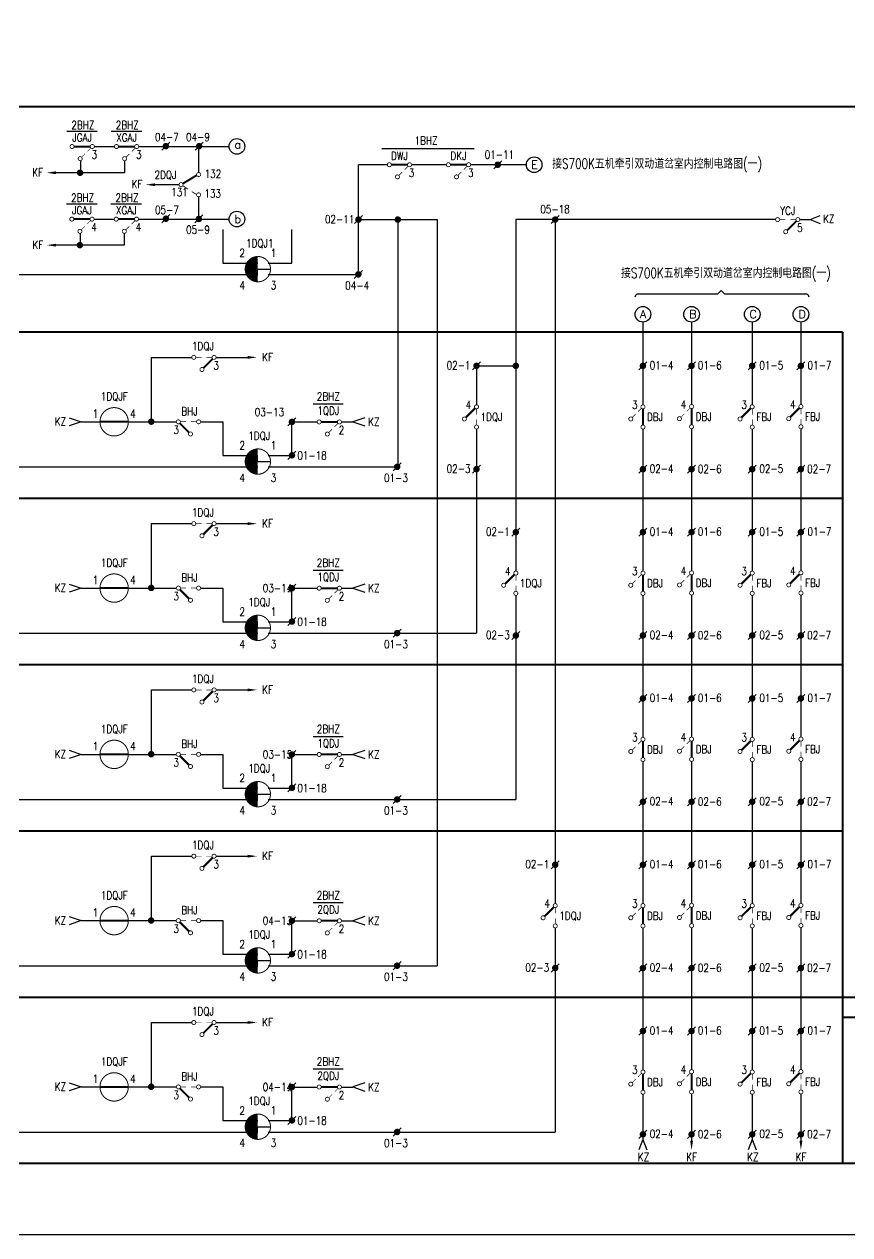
# Model space of a CAD drawing. Extents: x -49 to 597, y -18 to 596.
# Drawn here: x 155.8 to 359.6, y -17.6 to 281.3 of the extents above; entities that cross this region are included whole.
import ezdxf
from ezdxf.enums import TextEntityAlignment as Align

# ---------------------------------------------------------------- set-up
doc = ezdxf.new("R2010")
doc.units = 0
doc.linetypes.add('DASHED', pattern=[0.75, 0.5, -0.25])
doc.layers.get('0').update_dxf_attribs({"linetype": 'CONTINUOUS'})
doc.layers.add('TIE', color=7, linetype='CONTINUOUS')
doc.layers.add('更换说明', color=6, linetype='CONTINUOUS')
doc.styles.add('CHINESE', font='txt.shx', dxfattribs={"width": 0.7, "bigfont": 'hztxt.shx'})
doc.styles.add('SHZTXT', font='txt.shx', dxfattribs={"width": 0.7, "height": 2.5159, "bigfont": 'hztxt.shx'})
doc.styles.get("Standard").update_dxf_attribs({"font": 'txt.shx', "width": 0.7, "bigfont": 'hztxt.shx'})

# ---------------------------------------------------------------- blocks, each defined once
blk = doc.blocks.new('144')
at = {"const_width": 0.2}
for points in [[(1, 0, -1), (0, 0, -1)], [(6, 0, -1), (5, 0, -1)], [(4, -3, -1), (3, -3, -1)]]:
    blk.add_lwpolyline(points, format="xyb", close=True, dxfattribs=at)
for points, const_width in [([(2.4, 0), (1, 0)], 0.15), ([(5, 0), (3.6, 0)], 0.15), ([(0.85, -0.35), (3.15, -2.65)], 0.5)]:
    blk.add_lwpolyline(points, dxfattribs=dict(const_width=const_width))
blk.add_lwpolyline([(5.5, -1.3, 0, 0, 0), (5.5, -2.3, 0.8, 0, 0), (5.5, -4.5, 0, 0, 0)], format="xyseb")
at = {"width": 0.8}
for tag, p in [('RELAY', (3, 2.2)), ('0', (0, -2))]:
    blk.add_attdef(tag, text='', height=2, dxfattribs=at).set_placement(p, align=Align.MIDDLE)
blk = doc.blocks.new('W54')
for p, q in [((0, 0), (3, 1)), ((3, -1), (0, 0))]:
    blk.add_line(p, q)
blk = doc.blocks.new('W55')
at = {"rotation": 180}
blk.add_blockref('W54', (0, 0), dxfattribs=at)
blk = doc.blocks.new('W21')
blk.add_line((-1, -1), (1, 1))
at = {"const_width": 0.8}
blk.add_lwpolyline([(-0.4, 0, 1), (0.4, 0, 1)], format="xyb", close=True, dxfattribs=at)
blk = doc.blocks.new('W22')
at = {"const_width": 0.8}
blk.add_lwpolyline([(-0.4, 0, 1), (0.4, 0, 1)], format="xyb", close=True, dxfattribs=at)
blk = doc.blocks.new('W52')
blk.add_lwpolyline([(0, -3.3, 0, 0.7, 0), (0, -1, 0.7, 0.7, 0)], format="xyseb")
blk.add_lwpolyline([(0, 0), (0, -1)])
blk = doc.blocks.new('133')
at = {"const_width": 0.2}
for points in [[(-6, 0, 1), (-5, 0, 1)], [(-1, 0, 1), (0, 0, 1)], [(-4, -3, 1), (-3, -3, 1)]]:
    blk.add_lwpolyline(points, format="xyb", close=True, dxfattribs=at)
for points, const_width in [([(-5, 0), (-1, 0)], 0.5), ([(-2.3, -1.8), (-3.15, -2.65)], 0.15), ([(-0.85, -0.35), (-1.7, -1.2)], 0.15)]:
    blk.add_lwpolyline(points, dxfattribs=dict(const_width=const_width))
blk.add_lwpolyline([(-5.5, -1.3, 0, 0, 0), (-5.5, -2.3, 0.8, 0, 0), (-5.5, -4.5, 0, 0, 0)], format="xyseb")
at = {"width": 0.8}
for tag, p in [('RELAY', (-3, 2.2)), ('0', (0, -2))]:
    blk.add_attdef(tag, text='', height=2, dxfattribs=at).set_placement(p, align=Align.MIDDLE)

msp = doc.modelspace()

# ---------------------------------------------------------------- linework, layer by layer
at = {"color": 0}
for p, q in [((569.57, 260.92), (0, 260.92)), ((166.28, 254.83), (173.8, 254.83)), ((177.25, 254.83), (184.77, 254.83)), ((198.88, 244.62), (198.88, 251.1)), ((244.01, 250.58), (266.86, 250.58)), ((169.62, 247.54), (169.62, 244.59)), ((180.51, 247.54), (180.51, 244.59)), ((238.27, 219.49), (238.27, 246.56)), ((245.5, 246.56), (238.27, 246.56)), ((259.98, 246.56), (251.39, 246.56)), ((279.72, 246.56), (265.94, 246.56)), ((180.51, 244.59), (164.57, 244.59)), ((166.21, 236.9), (173.73, 236.9)), ((177.18, 236.9), (184.7, 236.9)), ((198.88, 233.14), (198.88, 238.62)), ((349.75, 233.02), (352.25, 234.02)), ((238.27, 233.02), (257.7, 233.02)), ((247.98, 233.02), (247.98, 171.98)), ((257.7, 233.02), (257.7, 48.83)), ((277.13, 233.02), (277.13, 164.2)), ((341.25, 233.02), (277.13, 233.02)), ((286.85, 233.02), (286.85, 82.1)), ((347.25, 233.02), (349.75, 233.02)), ((349.75, 233.02), (352.25, 232.02)), ((169.55, 229.61), (169.55, 226.71)), ((180.45, 229.61), (180.45, 226.71)), ((180.45, 226.71), (164.62, 226.71)), ((213.43, 220.79), (216.43, 220.79)), ((267.02, 196.91), (277.13, 196.91)), ((227.11, 187.55), (234.52, 187.55)), ((213.43, 173.28), (216.43, 173.28)), ((227.11, 146.5), (234.52, 146.5)), ((213.43, 132.23), (216.43, 132.23)), ((277.13, 123.15), (277.13, 89.88)), ((227.11, 105.45), (234.52, 105.45)), ((213.43, 91.18), (216.43, 91.18)), ((227.11, 64.4), (234.52, 64.4)), ((213.43, 50.13), (216.43, 50.13)), ((227.11, 23.35), (234.52, 23.35)), ((213.43, 9.08), (216.43, 9.08)), ((308.5, 5.88), (307.5, 3.38)), ((308.5, 5.88), (309.5, 3.38)), ((335.48, 5.88), (334.48, 3.38)), ((335.48, 5.88), (336.48, 3.38))]:
    msp.add_line(p, q, dxfattribs=at)
at = {"color": 0, "linetype": 'Continuous'}
for p, q in [((173.13, 251.1), (178.04, 251.1)), ((184.04, 251.1), (206.34, 251.1)), ((194.04, 241.63), (189.04, 241.63)), ((173.01, 233.14), (177.97, 233.14)), ((183.97, 233.14), (206.34, 233.14)), ((204.83, 230.61), (204.83, 222.3)), ((221.85, 222.3), (221.85, 230.58)), ((204.83, 222.3), (213.43, 222.3)), ((216.01, 222.3), (221.85, 222.3)), ((153.28, 219.49), (213.43, 219.49)), ((216.01, 219.49), (238.27, 219.49)), ((308.5, 207.71), (308.5, 187.3)), ((320.51, 207.71), (320.51, 187.37)), ((335.48, 207.71), (335.48, 187.3)), ((347.5, 207.71), (347.5, 187.37)), ((187.14, 183.65), (187.14, 199.01)), ((187.14, 199.01), (197.21, 199.01)), ((203.13, 199.01), (209.94, 199.01)), ((267.42, 196.91), (267.42, 187.3)), ((169.83, 183.1), (174.46, 183.1)), ((180.46, 183.1), (193.27, 183.1)), ((199.31, 183.1), (204.83, 183.1)), ((204.83, 183.1), (204.83, 174.79)), ((221.85, 174.79), (221.85, 183.07)), ((221.85, 183.07), (228.08, 183.07)), ((234.08, 183.07), (236.85, 183.07)), ((267.42, 181.26), (267.42, 164.2)), ((308.5, 181.26), (308.5, 164.2)), ((320.51, 181.26), (320.51, 164.2)), ((335.48, 181.26), (335.48, 164.2)), ((347.5, 181.26), (347.5, 164.2)), ((204.83, 174.79), (213.43, 174.79)), ((216.01, 174.79), (221.85, 174.79)), ((153.28, 171.98), (213.43, 171.98)), ((216.01, 171.98), (247.98, 171.98)), ((267.42, 164.2), (267.42, 130.93)), ((277.13, 164.2), (277.13, 146.25)), ((308.5, 164.2), (308.5, 146.25)), ((320.51, 164.2), (320.51, 146.32)), ((335.48, 164.2), (335.48, 146.25)), ((347.5, 164.2), (347.5, 146.32)), ((187.14, 142.6), (187.14, 157.96)), ((187.14, 157.96), (197.21, 157.96)), ((203.13, 157.96), (209.94, 157.96)), ((169.83, 142.05), (174.46, 142.05)), ((180.46, 142.05), (193.27, 142.05)), ((199.31, 142.05), (204.83, 142.05)), ((204.83, 142.05), (204.83, 133.74)), ((221.85, 133.74), (221.85, 142.02)), ((221.85, 142.02), (228.08, 142.02)), ((234.08, 142.02), (236.85, 142.02)), ((277.13, 140.21), (277.13, 123.15)), ((308.5, 140.21), (308.5, 123.15)), ((320.51, 140.21), (320.51, 123.15)), ((335.48, 140.21), (335.48, 123.15)), ((347.5, 140.21), (347.5, 123.15)), ((204.83, 133.74), (213.43, 133.74)), ((216.01, 133.74), (221.85, 133.74)), ((153.28, 130.93), (213.43, 130.93)), ((216.01, 130.93), (267.42, 130.93)), ((308.5, 123.15), (308.5, 105.2)), ((320.51, 123.15), (320.51, 105.27)), ((335.48, 123.15), (335.48, 105.2)), ((347.5, 123.15), (347.5, 105.27)), ((187.14, 101.55), (187.14, 116.91)), ((187.14, 116.91), (197.21, 116.91)), ((203.13, 116.91), (209.94, 116.91)), ((169.83, 101), (174.46, 101)), ((180.46, 101), (193.27, 101)), ((199.31, 101), (204.83, 101)), ((204.83, 101), (204.83, 92.69)), ((221.85, 92.69), (221.85, 100.97)), ((221.85, 100.97), (228.08, 100.97)), ((234.08, 100.97), (236.85, 100.97)), ((308.5, 99.16), (308.5, 82.1)), ((320.51, 99.16), (320.51, 82.1)), ((335.48, 99.16), (335.48, 82.1)), ((347.5, 99.16), (347.5, 82.1)), ((204.83, 92.69), (213.43, 92.69)), ((216.01, 92.69), (221.85, 92.69)), ((153.28, 89.88), (213.43, 89.88)), ((216.01, 89.88), (277.13, 89.88)), ((286.85, 82.1), (286.85, 64.15)), ((308.5, 82.1), (308.5, 64.15)), ((320.51, 82.1), (320.51, 64.22)), ((335.48, 82.1), (335.48, 64.15)), ((347.5, 82.1), (347.5, 64.22)), ((187.14, 60.5), (187.14, 75.86)), ((187.14, 75.86), (197.21, 75.86)), ((203.13, 75.86), (209.94, 75.86)), ((169.83, 59.95), (174.46, 59.95)), ((180.46, 59.95), (193.27, 59.95)), ((199.31, 59.95), (204.83, 59.95)), ((204.83, 59.95), (204.83, 51.64)), ((221.85, 51.64), (221.85, 59.92)), ((221.85, 59.92), (228.08, 59.92)), ((234.08, 59.92), (236.85, 59.92)), ((286.85, 58.11), (286.85, 41.05)), ((308.5, 58.11), (308.5, 41.05)), ((320.51, 58.11), (320.51, 41.05)), ((335.48, 58.11), (335.48, 41.05)), ((347.5, 58.11), (347.5, 41.05)), ((204.83, 51.64), (213.43, 51.64)), ((216.01, 51.64), (221.85, 51.64)), ((153.28, 48.83), (213.43, 48.83)), ((216.01, 48.83), (257.7, 48.83)), ((286.85, 41.05), (286.85, 7.77)), ((308.5, 41.05), (308.5, 23.09)), ((320.51, 41.05), (320.51, 23.17)), ((335.48, 41.05), (335.48, 23.09)), ((347.5, 41.05), (347.5, 23.17)), ((187.14, 19.45), (187.14, 34.81)), ((187.14, 34.81), (197.21, 34.81)), ((203.13, 34.81), (209.94, 34.81)), ((169.83, 18.9), (174.46, 18.9)), ((180.46, 18.9), (193.27, 18.9)), ((199.31, 18.9), (204.83, 18.9)), ((204.83, 18.9), (204.83, 10.59)), ((221.85, 10.59), (221.85, 18.87)), ((221.85, 18.87), (228.08, 18.87)), ((234.08, 18.87), (236.85, 18.87)), ((308.5, 17.06), (308.5, 5.88)), ((320.51, 17.06), (320.51, 5.88)), ((335.48, 17.06), (335.48, 5.88)), ((347.5, 17.06), (347.5, 5.88)), ((204.83, 10.59), (213.43, 10.59)), ((216.01, 10.59), (221.85, 10.59)), ((153.28, 7.77), (213.43, 7.77)), ((216.01, 7.77), (286.85, 7.77))]:
    msp.add_line(p, q, dxfattribs=at)
at = {"color": 0}
for points, const_width in [([(388.37, 260.92), (0, 260.92)], 0.5), ([(196.2, 240.54), (194.89, 241.38)], 0.2), ([(198.27, 239.22), (197.12, 239.95)], 0.2), ([(342.25, 233.02), (343.65, 233.02)], 0.15), ([(346.4, 232.67), (344.11, 230.38)], 0.5), ([(344.85, 233.02), (346.25, 233.02)], 0.15), ([(357.78, 205.26), (0, 205.26)], 0.5), ([(267.06, 186.45), (264.77, 184.15)], 0.5), ([(267.42, 186.3), (267.42, 184.9)], 0.15), ([(308.14, 186.45), (307.3, 185.6)], 0.15), ([(308.5, 186.3), (308.5, 182.3)], 0.5), ([(320.16, 186.52), (319.31, 185.67)], 0.15), ([(320.51, 186.37), (320.51, 182.37)], 0.5), ([(335.13, 186.45), (332.83, 184.15)], 0.5), ([(335.48, 186.3), (335.48, 184.9)], 0.15), ([(347.14, 186.52), (344.85, 184.23)], 0.5), ([(347.5, 186.37), (347.5, 184.97)], 0.15), ([(174.46, 183.1), (181.46, 183.1)], 0.5), ([(229.08, 183.07), (233.08, 183.07)], 0.5), ([(233.23, 182.72), (232.38, 181.87)], 0.15), ([(267.42, 183.7), (267.42, 182.3)], 0.15), ([(306.7, 185), (305.85, 184.15)], 0.15), ([(318.71, 185.07), (317.87, 184.23)], 0.15), ([(335.48, 183.7), (335.48, 182.3)], 0.15), ([(347.5, 183.77), (347.5, 182.37)], 0.15), ([(231.78, 181.27), (230.93, 180.43)], 0.15), ([(357.78, 164.2), (0, 164.2)], 0.5), ([(276.78, 145.39), (274.49, 143.1)], 0.5), ([(277.13, 145.25), (277.13, 143.85)], 0.15), ([(306.7, 143.95), (305.85, 143.1)], 0.15), ([(308.14, 145.39), (307.3, 144.55)], 0.15), ([(308.5, 145.25), (308.5, 141.25)], 0.5), ([(318.71, 144.02), (317.87, 143.18)], 0.15), ([(320.16, 145.47), (319.31, 144.62)], 0.15), ([(320.51, 145.32), (320.51, 141.32)], 0.5), ([(335.13, 145.39), (332.83, 143.1)], 0.5), ([(335.48, 145.25), (335.48, 143.85)], 0.15), ([(347.14, 145.47), (344.85, 143.18)], 0.5), ([(347.5, 145.32), (347.5, 143.92)], 0.15), ([(174.46, 142.05), (181.46, 142.05)], 0.5), ([(229.08, 142.02), (233.08, 142.02)], 0.5), ([(233.23, 141.67), (232.38, 140.82)], 0.15), ([(277.13, 142.65), (277.13, 141.25)], 0.15), ([(335.48, 142.65), (335.48, 141.25)], 0.15), ([(347.5, 142.72), (347.5, 141.32)], 0.15), ([(231.78, 140.22), (230.93, 139.37)], 0.15), ([(357.78, 123.15), (0, 123.15)], 0.5), ([(357.78, 123.15), (0, 123.15)], 0.5), ([(347.14, 104.42), (344.85, 102.12)], 0.5), ([(306.7, 102.9), (305.85, 102.05)], 0.15), ([(308.14, 104.34), (307.3, 103.5)], 0.15), ([(308.5, 104.2), (308.5, 100.2)], 0.5), ([(318.71, 102.97), (317.87, 102.12)], 0.15), ([(320.16, 104.42), (319.31, 103.57)], 0.15), ([(320.51, 104.27), (320.51, 100.27)], 0.5), ([(335.13, 104.34), (332.83, 102.05)], 0.5), ([(335.48, 104.2), (335.48, 102.8)], 0.15), ([(335.48, 101.6), (335.48, 100.2)], 0.15), ([(347.5, 104.27), (347.5, 102.87)], 0.15), ([(347.5, 101.67), (347.5, 100.27)], 0.15), ([(174.46, 101), (181.46, 101)], 0.5), ([(229.08, 100.97), (233.08, 100.97)], 0.5), ([(231.78, 99.17), (230.93, 98.32)], 0.15), ([(233.23, 100.62), (232.38, 99.77)], 0.15), ([(357.78, 82.1), (0, 82.1)], 0.5), ([(357.78, 82.1), (0, 82.1)], 0.5), ([(286.5, 63.29), (284.2, 61)], 0.5), ([(286.85, 63.15), (286.85, 61.75)], 0.15), ([(308.14, 63.29), (307.3, 62.45)], 0.15), ([(308.5, 63.15), (308.5, 59.15)], 0.5), ([(320.16, 63.37), (319.31, 62.52)], 0.15), ([(320.51, 63.22), (320.51, 59.22)], 0.5), ([(335.13, 63.29), (332.83, 61)], 0.5), ([(335.48, 63.15), (335.48, 61.75)], 0.15), ([(347.14, 63.37), (344.85, 61.07)], 0.5), ([(347.5, 63.22), (347.5, 61.82)], 0.15), ([(174.46, 59.95), (181.46, 59.95)], 0.5), ([(229.08, 59.92), (233.08, 59.92)], 0.5), ([(286.85, 60.55), (286.85, 59.15)], 0.15), ([(306.7, 61.85), (305.85, 61)], 0.15), ([(318.71, 61.92), (317.87, 61.07)], 0.15), ([(335.48, 60.55), (335.48, 59.15)], 0.15), ([(347.5, 60.62), (347.5, 59.22)], 0.15), ([(231.78, 58.12), (230.93, 57.27)], 0.15), ([(233.23, 59.56), (232.38, 58.72)], 0.15), ([(357.78, 41.05), (0, 41.05)], 0.5), ([(388.37, 41.05), (0, 41.05)], 0.5), ([(372.78, 36.05), (357.78, 36.05), (357.78, 41.05), (373.85, 41.05)], 0.5), ([(308.14, 22.24), (307.3, 21.39)], 0.15), ([(308.5, 22.09), (308.5, 18.09)], 0.5), ([(318.71, 20.87), (317.87, 20.02)], 0.15), ([(320.16, 22.31), (319.31, 21.47)], 0.15), ([(320.51, 22.17), (320.51, 18.17)], 0.5), ([(335.13, 22.24), (332.83, 19.95)], 0.5), ([(335.48, 22.09), (335.48, 20.69)], 0.15), ([(347.14, 22.31), (344.85, 20.02)], 0.5), ([(347.5, 22.17), (347.5, 20.77)], 0.15), ([(174.46, 18.9), (181.46, 18.9)], 0.5), ([(229.08, 18.87), (233.08, 18.87)], 0.5), ([(233.23, 18.51), (232.38, 17.67)], 0.15), ([(306.7, 20.79), (305.85, 19.95)], 0.15), ([(335.48, 19.49), (335.48, 18.09)], 0.15), ([(347.5, 19.57), (347.5, 18.17)], 0.15), ([(231.78, 17.07), (230.93, 16.22)], 0.15), ([(569.57, 0), (0, 0)], 0.5)]:
    msp.add_lwpolyline(points, dxfattribs=dict(at, const_width=const_width))
for points, const_width in [([(169.14, 244.58, 1), (169.94, 244.58, 1)], 0.8), ([(341.25, 233.02, 1), (342.25, 233.02, 1)], 0.2), ([(346.25, 233.02, 1), (347.25, 233.02, 1)], 0.2), ([(343.25, 230.02, 1), (344.25, 230.02, 1)], 0.2), ([(169.08, 226.7, 1), (169.88, 226.7, 1)], 0.8), ([(276.73, 196.91, 1), (277.53, 196.91, 1)], 0.8), ([(174.46, 183.1, 1), (181.46, 183.1, 1)], 0.25), ([(266.92, 186.8, -1), (267.92, 186.8, -1)], 0.2), ([(308, 186.8, -1), (309, 186.8, -1)], 0.2), ([(320.01, 186.87, -1), (321.01, 186.87, -1)], 0.2), ([(334.98, 186.8, -1), (335.98, 186.8, -1)], 0.2), ([(347, 186.87, -1), (348, 186.87, -1)], 0.2), ([(228.08, 183.07, 1), (229.08, 183.07, 1)], 0.2), ([(233.08, 183.07, 1), (234.08, 183.07, 1)], 0.2), ([(263.92, 183.8, -1), (264.92, 183.8, -1)], 0.2), ([(266.92, 181.8, -1), (267.92, 181.8, -1)], 0.2), ([(305, 183.8, -1), (306, 183.8, -1)], 0.2), ([(308, 181.8, -1), (309, 181.8, -1)], 0.2), ([(317.01, 183.87, -1), (318.01, 183.87, -1)], 0.2), ([(320.01, 181.87, -1), (321.01, 181.87, -1)], 0.2), ([(331.98, 183.8, -1), (332.98, 183.8, -1)], 0.2), ([(334.98, 181.8, -1), (335.98, 181.8, -1)], 0.2), ([(344, 183.87, -1), (345, 183.87, -1)], 0.2), ([(347, 181.87, -1), (348, 181.87, -1)], 0.2), ([(230.08, 180.07, 1), (231.08, 180.07, 1)], 0.2), ([(174.46, 142.05, 1), (181.46, 142.05, 1)], 0.25), ([(276.63, 145.75, -1), (277.63, 145.75, -1)], 0.2), ([(308, 145.75, -1), (309, 145.75, -1)], 0.2), ([(320.01, 145.82, -1), (321.01, 145.82, -1)], 0.2), ([(334.98, 145.75, -1), (335.98, 145.75, -1)], 0.2), ([(347, 145.82, -1), (348, 145.82, -1)], 0.2), ([(228.08, 142.02, 1), (229.08, 142.02, 1)], 0.2), ([(233.08, 142.02, 1), (234.08, 142.02, 1)], 0.2), ([(273.63, 142.75, -1), (274.63, 142.75, -1)], 0.2), ([(276.63, 140.75, -1), (277.63, 140.75, -1)], 0.2), ([(305, 142.75, -1), (306, 142.75, -1)], 0.2), ([(308, 140.75, -1), (309, 140.75, -1)], 0.2), ([(317.01, 142.82, -1), (318.01, 142.82, -1)], 0.2), ([(320.01, 140.82, -1), (321.01, 140.82, -1)], 0.2), ([(331.98, 142.75, -1), (332.98, 142.75, -1)], 0.2), ([(334.98, 140.75, -1), (335.98, 140.75, -1)], 0.2), ([(344, 142.82, -1), (345, 142.82, -1)], 0.2), ([(347, 140.82, -1), (348, 140.82, -1)], 0.2), ([(230.08, 139.02, 1), (231.08, 139.02, 1)], 0.2), ([(174.46, 101, 1), (181.46, 101, 1)], 0.25), ([(308, 104.7, -1), (309, 104.7, -1)], 0.2), ([(320.01, 104.77, -1), (321.01, 104.77, -1)], 0.2), ([(334.98, 104.7, -1), (335.98, 104.7, -1)], 0.2), ([(347, 104.77, -1), (348, 104.77, -1)], 0.2), ([(305, 101.7, -1), (306, 101.7, -1)], 0.2), ([(317.01, 101.77, -1), (318.01, 101.77, -1)], 0.2), ([(331.98, 101.7, -1), (332.98, 101.7, -1)], 0.2), ([(344, 101.77, -1), (345, 101.77, -1)], 0.2), ([(228.08, 100.97, 1), (229.08, 100.97, 1)], 0.2), ([(233.08, 100.97, 1), (234.08, 100.97, 1)], 0.2), ([(308, 99.7, -1), (309, 99.7, -1)], 0.2), ([(320.01, 99.77, -1), (321.01, 99.77, -1)], 0.2), ([(334.98, 99.7, -1), (335.98, 99.7, -1)], 0.2), ([(347, 99.77, -1), (348, 99.77, -1)], 0.2), ([(230.08, 97.97, 1), (231.08, 97.97, 1)], 0.2), ([(174.46, 59.95, 1), (181.46, 59.95, 1)], 0.25), ([(286.35, 63.65, -1), (287.35, 63.65, -1)], 0.2), ([(308, 63.65, -1), (309, 63.65, -1)], 0.2), ([(320.01, 63.72, -1), (321.01, 63.72, -1)], 0.2), ([(334.98, 63.65, -1), (335.98, 63.65, -1)], 0.2), ([(347, 63.72, -1), (348, 63.72, -1)], 0.2), ([(228.08, 59.92, 1), (229.08, 59.92, 1)], 0.2), ([(233.08, 59.92, 1), (234.08, 59.92, 1)], 0.2), ([(283.35, 60.65, -1), (284.35, 60.65, -1)], 0.2), ([(305, 60.65, -1), (306, 60.65, -1)], 0.2), ([(317.01, 60.72, -1), (318.01, 60.72, -1)], 0.2), ([(331.98, 60.65, -1), (332.98, 60.65, -1)], 0.2), ([(344, 60.72, -1), (345, 60.72, -1)], 0.2), ([(230.08, 56.92, 1), (231.08, 56.92, 1)], 0.2), ([(286.35, 58.65, -1), (287.35, 58.65, -1)], 0.2), ([(308, 58.65, -1), (309, 58.65, -1)], 0.2), ([(320.01, 58.72, -1), (321.01, 58.72, -1)], 0.2), ([(334.98, 58.65, -1), (335.98, 58.65, -1)], 0.2), ([(347, 58.72, -1), (348, 58.72, -1)], 0.2), ([(174.46, 18.9, 1), (181.46, 18.9, 1)], 0.25), ([(308, 22.59, -1), (309, 22.59, -1)], 0.2), ([(320.01, 22.67, -1), (321.01, 22.67, -1)], 0.2), ([(334.98, 22.59, -1), (335.98, 22.59, -1)], 0.2), ([(347, 22.67, -1), (348, 22.67, -1)], 0.2), ([(228.08, 18.87, 1), (229.08, 18.87, 1)], 0.2), ([(233.08, 18.87, 1), (234.08, 18.87, 1)], 0.2), ([(305, 19.59, -1), (306, 19.59, -1)], 0.2), ([(308, 17.59, -1), (309, 17.59, -1)], 0.2), ([(317.01, 19.67, -1), (318.01, 19.67, -1)], 0.2), ([(320.01, 17.67, -1), (321.01, 17.67, -1)], 0.2), ([(331.98, 19.59, -1), (332.98, 19.59, -1)], 0.2), ([(334.98, 17.59, -1), (335.98, 17.59, -1)], 0.2), ([(344, 19.67, -1), (345, 19.67, -1)], 0.2), ([(347, 17.67, -1), (348, 17.67, -1)], 0.2), ([(230.08, 15.87, 1), (231.08, 15.87, 1)], 0.2)]:
    msp.add_lwpolyline(points, format="xyb", close=True, dxfattribs=dict(at, const_width=const_width))
for points in [[(194.98, 241.64, 0.2, 0.2, 1), (193.98, 241.64, 0.2, 0.2, 1)], [(199.31, 244.14, 0.2, 0.2, 1), (198.31, 244.14, 0.2, 0.2, 1)], [(199.31, 239.14, 0.2, 0.2, 1), (198.31, 239.14, 0.2, 0.2, 1)]]:
    msp.add_lwpolyline(points, format="xyseb", close=True, dxfattribs=at)
for points, format in [([(198.33, 243.96, 0.5, 0.5, 0), (194.91, 241.89, 0.5, 0.5, 0)], "xyseb"), ([(341.75, 231.72, 0, 0, 0), (341.75, 230.72, 0.8, 0, 0), (341.75, 228.52, 0, 0, 0)], "xyseb"), ([(211.81, 220.79, 3.25, 3.25, -0.414214), (213.43, 222.41, 3.25, 3.25, 0)], "xyseb"), ([(213.43, 219.16, 3.25, 3.25, -0.414214), (211.81, 220.79, 3.25, 3.25, 0)], "xyseb"), ([(213.43, 223.91, 0.25, 0.25, -0.414214), (216.56, 220.79, 0.25, 0.25, -0.414214), (213.43, 217.66, 0.25, 0.25, 0)], "xyseb"), ([(213.43, 217.01, 0, 0, 0), (213.43, 216.01, 0.8, 0, 0), (213.43, 213.81, 0, 0, 0)], "xyseb"), ([(306.59, 213.93, -0.414214), (307.39, 214.73), (327, 214.73), (327.8, 215.53), (328.6, 214.73), (348.66, 214.73, -0.414214), (349.46, 213.93)], "xyb"), ([(265.42, 182.8, 0, 0, 0), (265.42, 181.8, 0.8, 0, 0), (265.42, 179.6, 0, 0, 0)], "xyseb"), ([(306.5, 179.6, 0, 0, 0), (306.5, 180.6, 0.8, 0, 0), (306.5, 182.8, 0, 0, 0)], "xyseb"), ([(318.51, 179.67, 0, 0, 0), (318.51, 180.67, 0.8, 0, 0), (318.51, 182.87, 0, 0, 0)], "xyseb"), ([(333.48, 182.8, 0, 0, 0), (333.48, 181.8, 0.8, 0, 0), (333.48, 179.6, 0, 0, 0)], "xyseb"), ([(345.5, 182.87, 0, 0, 0), (345.5, 181.87, 0.8, 0, 0), (345.5, 179.67, 0, 0, 0)], "xyseb"), ([(182.47, 181.8, 0, 0, 0), (182.47, 180.8, 0.8, 0, 0), (182.47, 178.6, 0, 0, 0)], "xyseb"), ([(228.58, 178.57, 0, 0, 0), (228.58, 179.57, 0.8, 0, 0), (228.58, 181.77, 0, 0, 0)], "xyseb"), ([(211.81, 173.28, 3.25, 3.25, -0.414214), (213.43, 174.91, 3.25, 3.25, -1)], "xyseb"), ([(213.43, 176.41, 0.25, 0.25, -0.414214), (216.56, 173.28, 0.25, 0.25, -0.414214), (213.43, 170.16, 0.25, 0.25, -1)], "xyseb"), ([(213.43, 171.66, 3.25, 3.25, -0.414214), (211.81, 173.28, 3.25, 3.25, -1)], "xyseb"), ([(213.43, 169.51, 0, 0, 0), (213.43, 168.51, 0.8, 0, 0), (213.43, 166.31, 0, 0, 0)], "xyseb"), ([(182.47, 140.75, 0, 0, 0), (182.47, 139.75, 0.8, 0, 0), (182.47, 137.55, 0, 0, 0)], "xyseb"), ([(228.58, 137.52, 0, 0, 0), (228.58, 138.52, 0.8, 0, 0), (228.58, 140.72, 0, 0, 0)], "xyseb"), ([(275.13, 141.75, 0, 0, 0), (275.13, 140.75, 0.8, 0, 0), (275.13, 138.55, 0, 0, 0)], "xyseb"), ([(306.5, 138.55, 0, 0, 0), (306.5, 139.55, 0.8, 0, 0), (306.5, 141.75, 0, 0, 0)], "xyseb"), ([(318.51, 138.62, 0, 0, 0), (318.51, 139.62, 0.8, 0, 0), (318.51, 141.82, 0, 0, 0)], "xyseb"), ([(333.48, 141.75, 0, 0, 0), (333.48, 140.75, 0.8, 0, 0), (333.48, 138.55, 0, 0, 0)], "xyseb"), ([(345.5, 141.82, 0, 0, 0), (345.5, 140.82, 0.8, 0, 0), (345.5, 138.62, 0, 0, 0)], "xyseb"), ([(211.81, 132.23, 3.25, 3.25, -0.414214), (213.43, 133.86, 3.25, 3.25, -1)], "xyseb"), ([(213.43, 135.36, 0.25, 0.25, -0.414214), (216.56, 132.23, 0.25, 0.25, -0.414214), (213.43, 129.11, 0.25, 0.25, -1)], "xyseb"), ([(213.43, 130.61, 3.25, 3.25, -0.414214), (211.81, 132.23, 3.25, 3.25, -1)], "xyseb"), ([(213.43, 128.46, 0, 0, 0), (213.43, 127.46, 0.8, 0, 0), (213.43, 125.26, 0, 0, 0)], "xyseb"), ([(182.47, 99.7, 0, 0, 0), (182.47, 98.7, 0.8, 0, 0), (182.47, 96.5, 0, 0, 0)], "xyseb"), ([(228.58, 96.47, 0, 0, 0), (228.58, 97.47, 0.8, 0, 0), (228.58, 99.67, 0, 0, 0)], "xyseb"), ([(306.5, 97.5, 0, 0, 0), (306.5, 98.5, 0.8, 0, 0), (306.5, 100.7, 0, 0, 0)], "xyseb"), ([(318.51, 97.57, 0, 0, 0), (318.51, 98.57, 0.8, 0, 0), (318.51, 100.77, 0, 0, 0)], "xyseb"), ([(333.48, 100.7, 0, 0, 0), (333.48, 99.7, 0.8, 0, 0), (333.48, 97.5, 0, 0, 0)], "xyseb"), ([(345.5, 100.77, 0, 0, 0), (345.5, 99.77, 0.8, 0, 0), (345.5, 97.57, 0, 0, 0)], "xyseb"), ([(211.81, 91.18, 3.25, 3.25, -0.414214), (213.43, 92.8, 3.25, 3.25, -1)], "xyseb"), ([(213.43, 89.55, 3.25, 3.25, -0.414214), (211.81, 91.18, 3.25, 3.25, -1)], "xyseb"), ([(213.43, 94.3, 0.25, 0.25, -0.414214), (216.56, 91.18, 0.25, 0.25, -0.414214), (213.43, 88.05, 0.25, 0.25, -1)], "xyseb"), ([(213.43, 87.41, 0, 0, 0), (213.43, 86.41, 0.8, 0, 0), (213.43, 84.21, 0, 0, 0)], "xyseb"), ([(284.85, 59.65, 0, 0, 0), (284.85, 58.65, 0.8, 0, 0), (284.85, 56.45, 0, 0, 0)], "xyseb"), ([(306.5, 56.45, 0, 0, 0), (306.5, 57.45, 0.8, 0, 0), (306.5, 59.65, 0, 0, 0)], "xyseb"), ([(318.51, 56.52, 0, 0, 0), (318.51, 57.52, 0.8, 0, 0), (318.51, 59.72, 0, 0, 0)], "xyseb"), ([(333.48, 59.65, 0, 0, 0), (333.48, 58.65, 0.8, 0, 0), (333.48, 56.45, 0, 0, 0)], "xyseb"), ([(345.5, 59.72, 0, 0, 0), (345.5, 58.72, 0.8, 0, 0), (345.5, 56.52, 0, 0, 0)], "xyseb"), ([(182.47, 58.65, 0, 0, 0), (182.47, 57.65, 0.8, 0, 0), (182.47, 55.45, 0, 0, 0)], "xyseb"), ([(228.58, 55.42, 0, 0, 0), (228.58, 56.42, 0.8, 0, 0), (228.58, 58.62, 0, 0, 0)], "xyseb"), ([(211.81, 50.13, 3.25, 3.25, -0.414214), (213.43, 51.75, 3.25, 3.25, -1)], "xyseb"), ([(213.43, 48.5, 3.25, 3.25, -0.414214), (211.81, 50.13, 3.25, 3.25, -1)], "xyseb"), ([(213.43, 53.25, 0.25, 0.25, -0.414214), (216.56, 50.13, 0.25, 0.25, -0.414214), (213.43, 47, 0.25, 0.25, -1)], "xyseb"), ([(213.43, 46.35, 0, 0, 0), (213.43, 45.35, 0.8, 0, 0), (213.43, 43.15, 0, 0, 0)], "xyseb"), ([(182.47, 17.6, 0, 0, 0), (182.47, 16.6, 0.8, 0, 0), (182.47, 14.4, 0, 0, 0)], "xyseb"), ([(228.58, 14.37, 0, 0, 0), (228.58, 15.37, 0.8, 0, 0), (228.58, 17.57, 0, 0, 0)], "xyseb"), ([(306.5, 15.39, 0, 0, 0), (306.5, 16.39, 0.8, 0, 0), (306.5, 18.59, 0, 0, 0)], "xyseb"), ([(318.51, 15.47, 0, 0, 0), (318.51, 16.47, 0.8, 0, 0), (318.51, 18.67, 0, 0, 0)], "xyseb"), ([(333.48, 18.59, 0, 0, 0), (333.48, 17.59, 0.8, 0, 0), (333.48, 15.39, 0, 0, 0)], "xyseb"), ([(345.5, 18.67, 0, 0, 0), (345.5, 17.67, 0.8, 0, 0), (345.5, 15.47, 0, 0, 0)], "xyseb"), ([(211.81, 9.08, 3.25, 3.25, -0.414214), (213.43, 10.7, 3.25, 3.25, -1)], "xyseb"), ([(213.43, 12.2, 0.25, 0.25, -0.414214), (216.56, 9.08, 0.25, 0.25, -0.414214), (213.43, 5.95, 0.25, 0.25, -1)], "xyseb"), ([(213.43, 7.45, 3.25, 3.25, -0.414214), (211.81, 9.08, 3.25, 3.25, -1)], "xyseb"), ([(213.43, 5.3, 0, 0, 0), (213.43, 4.3, 0.8, 0, 0), (213.43, 2.1, 0, 0, 0)], "xyseb")]:
    msp.add_lwpolyline(points, format=format, dxfattribs=at)
at = {"color": 0, "linetype": 'ByBlock', "const_width": 0.5}
for points in [[(357.78, 205.26), (357.78, 164.2)], [(357.78, 164.2), (357.78, 123.15)], [(357.78, 123.15), (357.78, 82.1)], [(357.78, 82.1), (357.78, 41.05)], [(357.78, 41.05), (357.78, 0)]]:
    msp.add_lwpolyline(points, dxfattribs=at)
at = {"color": 0}
for centre in [(208.27, 251.1), (281.65, 246.56), (208.27, 233.14), (308.5, 209.64), (320.51, 209.64), (335.48, 209.64), (347.5, 209.64)]:
    msp.add_circle(centre, 1.93, dxfattribs=at)
at = {"layer": '更换说明'}
msp.add_lwpolyline([(-48.88, 595.8), (597.08, 595.8), (597.08, -17.6), (-48.88, -17.6)], close=True, dxfattribs=at)

# ---------------------------------------------------------------- block references
at = {"color": 0}
for p, values in [((173.07, 251.06), {'RELAY': 'JGAJ', '0': '3'}), ((184.04, 251.06), {'RELAY': 'XGAJ', '0': '3'}), ((251.39, 246.56), {'RELAY': 'DWJ', '0': '3'}), ((265.98, 246.56), {'RELAY': 'DKJ', '0': '3'}), ((173.01, 233.13), {'RELAY': 'JGAJ', '0': '4'}), ((183.97, 233.13), {'RELAY': 'XGAJ', '0': '4'})]:
    msp.add_blockref('133', p, dxfattribs=at).add_auto_attribs(values)
for name, p in [('W21', (190.73, 251.15)), ('W21', (198.94, 251.15)), ('W21', (272.66, 246.56)), ('W21', (190.74, 233.24)), ('W21', (198.88, 233.18)), ('W21', (238.27, 233.02)), ('W22', (247.98, 233.02)), ('W21', (286.84, 233.02)), ('W21', (238.24, 219.49)), ('W21', (267.42, 196.91)), ('W21', (308.5, 196.91)), ('W21', (320.51, 196.91)), ('W21', (335.48, 196.91)), ('W21', (347.5, 196.91)), ('W55', (169.83, 183.1)), ('W22', (187.11, 183.14)), ('W21', (221.85, 183.07)), ('W21', (221.85, 174.83)), ('W21', (247.82, 171.99)), ('W21', (267.42, 171.4)), ('W21', (308.5, 171.4)), ('W21', (320.51, 171.4)), ('W21', (335.48, 171.4)), ('W21', (347.5, 171.4)), ('W21', (277.13, 155.86)), ('W21', (308.5, 155.86)), ('W21', (320.51, 155.86)), ('W21', (335.48, 155.86)), ('W21', (347.5, 155.86)), ('W55', (169.83, 142.05)), ('W22', (187.11, 142.09)), ('W21', (221.85, 142.02)), ('W21', (221.85, 133.78)), ('W21', (247.82, 130.94)), ('W21', (277.13, 130.35)), ('W21', (308.5, 130.35)), ('W21', (320.51, 130.35)), ('W21', (335.48, 130.35)), ('W21', (347.5, 130.35)), ('W21', (308.5, 114.8)), ('W21', (320.51, 114.8)), ('W21', (335.48, 114.8)), ('W21', (347.5, 114.8)), ('W55', (169.83, 101)), ('W22', (187.11, 101.04)), ('W21', (221.85, 100.97)), ('W21', (221.85, 92.73)), ('W21', (247.82, 89.88)), ('W21', (308.5, 89.3)), ('W21', (320.51, 89.3)), ('W21', (335.48, 89.3)), ('W21', (347.5, 89.3)), ('W21', (286.85, 73.75)), ('W21', (308.5, 73.75)), ('W21', (320.51, 73.75)), ('W21', (335.48, 73.75)), ('W21', (347.5, 73.75)), ('W55', (169.83, 59.95)), ('W22', (187.11, 59.98)), ('W21', (221.85, 59.92)), ('W21', (221.85, 51.68)), ('W21', (247.82, 48.83)), ('W21', (286.85, 48.25)), ('W21', (308.5, 48.25)), ('W21', (320.51, 48.25)), ('W21', (335.48, 48.25)), ('W21', (347.5, 48.25)), ('W21', (308.5, 32.7)), ('W21', (320.51, 32.7)), ('W21', (335.48, 32.7)), ('W21', (347.5, 32.7)), ('W55', (169.83, 18.9)), ('W22', (187.11, 18.93)), ('W21', (221.85, 18.87)), ('W21', (221.85, 10.63)), ('W21', (247.82, 7.78)), ('W21', (308.5, 7.19)), ('W21', (320.51, 7.19)), ('W52', (320.51, 6.6)), ('W21', (335.48, 7.19)), ('W21', (347.5, 7.19)), ('W52', (347.5, 6.6))]:
    msp.add_blockref(name, p, dxfattribs=at)
at = {"color": 0, "xscale": -1, "rotation": 270}
for p in [(164.57, 244.59), (189.04, 241.63), (164.62, 226.71)]:
    msp.add_blockref('W52', p, dxfattribs=at)
at = {"color": 0, "linetype": 'DASHED', "xscale": -1}
for p in [(203.13, 199.01), (203.13, 157.96), (203.13, 116.91), (203.13, 75.86), (203.13, 34.81)]:
    msp.add_blockref('144', p, dxfattribs=at)
at = {"color": 0, "rotation": 90}
for p in [(209.94, 199.01), (209.94, 157.96), (209.94, 116.91), (209.94, 75.86), (209.94, 34.81)]:
    msp.add_blockref('W52', p, dxfattribs=at)
at = {"color": 0, "linetype": 'DASHED'}
for p in [(193.31, 183.1), (193.31, 142.05), (193.31, 101), (193.31, 59.95), (193.31, 18.9)]:
    msp.add_blockref('144', p, dxfattribs=at)
at = {"color": 0, "xscale": -1}
for p in [(236.86, 183.09), (236.86, 142.04), (236.86, 100.99), (236.86, 59.94), (236.86, 18.89)]:
    msp.add_blockref('W55', p, dxfattribs=at)

# ---------------------------------------------------------------- texts
at = {"color": 0, "linetype": 'Continuous', "style": 'SHZTXT'}
for s, p in [('a', (207.66, 250.53)), ('E', (280.91, 245.59)), ('b', (207.66, 232.16)), ('A', (307.75, 208.67)), ('B', (319.91, 208.67)), ('C', (334.8, 208.67)), ('D', (346.89, 208.67))]:
    msp.add_text(s, height=2, dxfattribs=at).set_placement(p)
at = {"color": 2, "width": 0.8}
msp.add_text('1BHZ', height=2, dxfattribs=at).set_placement((254.97, 251.52), align=Align.CENTER)
at = {"color": 0, "style": 'CHINESE', "width": 0.75}
for p in [(312, 246.66, 0), (328.98, 219.67, 0)]:
    msp.add_text('接S700K五机牵引双动道岔室内控制电路图(一)', height=2.5, dxfattribs=at).set_placement(p, align=Align.MIDDLE)
at = {"color": 0, "width": 0.8}
for s, p in [('132', (200.3, 243.33)), ('131', (192.03, 238.79)), ('133', (200.23, 238.45))]:
    msp.add_text(s, height=2, dxfattribs=at).set_placement(p)
at = {"width": 0.8}
for s, p in [('YCJ', (344.25, 235.22)), ('5', (347.25, 231.02)), ('3', (203.13, 197.01)), ('4', (265.42, 187.3)), ('3', (306.5, 187.3)), ('4', (318.51, 187.37)), ('3', (333.48, 187.3)), ('4', (345.5, 187.37)), ('3', (193.31, 181.1)), ('2', (234.08, 181.07)), ('3', (203.13, 155.96)), ('4', (275.13, 146.25)), ('3', (306.5, 146.25)), ('4', (318.51, 146.32)), ('3', (333.48, 146.25)), ('4', (345.5, 146.32)), ('3', (193.31, 140.05)), ('2', (234.08, 140.02)), ('3', (203.13, 114.91)), ('3', (306.5, 105.2)), ('4', (318.51, 105.27)), ('3', (333.48, 105.2)), ('4', (345.5, 105.27)), ('3', (193.31, 99)), ('2', (234.08, 98.97)), ('3', (203.13, 73.86)), ('4', (284.85, 64.15)), ('3', (306.5, 64.15)), ('4', (318.51, 64.22)), ('3', (333.48, 64.15)), ('4', (345.5, 64.22)), ('3', (193.31, 57.95)), ('2', (234.08, 57.92)), ('3', (203.13, 32.81)), ('3', (306.5, 23.09)), ('4', (318.51, 23.17)), ('3', (333.48, 23.09)), ('4', (345.5, 23.17)), ('3', (193.31, 16.9)), ('2', (234.08, 16.87))]:
    msp.add_text(s, height=2, dxfattribs=at).set_placement(p, align=Align.MIDDLE)
at = {"color": 0, "width": 0.8}
for s, p in [('2    1', (213.43, 224.79)), ('4    3', (213.43, 216.79)), ('1     4', (177.96, 185.1)), ('2    1', (213.43, 177.28)), ('4    3', (213.43, 169.28)), ('1     4', (177.96, 144.05)), ('2    1', (213.43, 136.23)), ('4    3', (213.43, 128.23)), ('1     4', (177.96, 103)), ('2    1', (213.43, 95.18)), ('4    3', (213.43, 87.18)), ('1     4', (177.96, 61.95)), ('2    1', (213.43, 54.13)), ('4    3', (213.43, 46.13)), ('1     4', (177.96, 20.9)), ('2    1', (213.43, 13.08)), ('4    3', (213.43, 5.08))]:
    msp.add_text(s, height=2, dxfattribs=at).set_placement(p, align=Align.MIDDLE)
at = {"width": 0.8}
for s, p in [('1DQJ', (268.42, 184.3)), ('DBJ', (309.5, 184.3)), ('DBJ', (321.51, 184.37)), ('FBJ', (336.48, 184.3)), ('FBJ', (348.5, 184.37)), ('1DQJ', (278.13, 143.25)), ('DBJ', (309.5, 143.25)), ('DBJ', (321.51, 143.32)), ('FBJ', (336.48, 143.25)), ('FBJ', (348.5, 143.32)), ('DBJ', (309.5, 102.2)), ('DBJ', (321.51, 102.27)), ('FBJ', (336.48, 102.2)), ('FBJ', (348.5, 102.27)), ('1DQJ', (287.85, 61.15)), ('DBJ', (309.5, 61.15)), ('DBJ', (321.51, 61.22)), ('FBJ', (336.48, 61.15)), ('FBJ', (348.5, 61.22)), ('DBJ', (309.5, 20.09)), ('DBJ', (321.51, 20.17)), ('FBJ', (336.48, 20.09)), ('FBJ', (348.5, 20.17))]:
    msp.add_text(s, height=2, dxfattribs=at).set_placement(p, align=Align.MIDDLE_LEFT)
at = {"layer": 'TIE', "color": 2, "width": 0.8}
for p in [(167.39, 255.37), (167.33, 237.43)]:
    msp.add_text('2BHZ', height=2, dxfattribs=at).set_placement(p)
at = {"layer": 'TIE', "color": 6, "width": 0.8}
for p in [(178.36, 255.37), (178.29, 237.43)]:
    msp.add_text('2BHZ', height=2, dxfattribs=at).set_placement(p)
at = {"layer": 'TIE', "color": 3, "width": 0.8}
for s, p in [('04-7', (188.02, 252.39)), ('04-9', (195.71, 252.39)), ('05-7', (188.04, 234.4)), ('05-9', (195.71, 229.52)), ('03-13', (212.65, 184.49)), ('01-18', (223.18, 173.78)), ('02-3', (260.03, 170.52)), ('02-4', (310.16, 170.52)), ('02-6', (322.06, 170.45)), ('02-5', (337.23, 170.52)), ('02-7', (349.05, 170.45)), ('01-4', (310.16, 154.98)), ('01-6', (322.06, 155)), ('01-5', (337.23, 154.98)), ('01-7', (349.13, 155)), ('03-14', (214.65, 141.04)), ('01-18', (223.18, 132.73)), ('02-3', (269.74, 129.47)), ('02-4', (310.16, 129.47)), ('02-6', (322.06, 129.4)), ('02-5', (337.23, 129.47)), ('02-7', (349.05, 129.4)), ('01-4', (310.16, 113.93)), ('01-6', (322.06, 113.94)), ('01-5', (337.23, 113.93)), ('01-7', (349.13, 113.94)), ('03-15', (214.65, 99.98)), ('01-18', (223.18, 91.68)), ('02-4', (310.16, 88.42)), ('02-6', (322.06, 88.35)), ('02-5', (337.23, 88.42)), ('02-7', (349.05, 88.35)), ('01-4', (310.16, 72.87)), ('01-6', (322.06, 72.89)), ('01-5', (337.23, 72.87)), ('01-7', (349.13, 72.89)), ('04-13', (214.65, 58.93)), ('01-18', (223.18, 50.63)), ('02-3', (279.46, 47.37)), ('02-4', (310.16, 47.37)), ('02-6', (322.06, 47.3)), ('02-5', (337.23, 47.37)), ('02-7', (349.05, 47.3)), ('01-4', (310.16, 31.82)), ('01-6', (322.06, 31.84)), ('01-5', (337.23, 31.82)), ('01-7', (349.13, 31.84)), ('04-14', (214.65, 17.88)), ('01-18', (223.18, 9.58)), ('02-4', (310.16, 6.32)), ('02-6', (322.06, 6.25)), ('02-5', (337.23, 6.32)), ('02-7', (349.05, 6.25))]:
    msp.add_text(s, height=2, dxfattribs=at).set_placement(p)
at = {"layer": 'TIE', "color": 1, "width": 0.8}
for s, p in [('01-11', (273.05, 248.05)), ('05-18', (286.8, 234.58))]:
    msp.add_text(s, height=2, dxfattribs=at).set_placement(p, align=Align.CENTER)
at = {"layer": 'TIE', "color": 0, "width": 0.8}
for s, p in [('KF', (157.74, 243.68)), ('KF', (182.27, 240.76)), ('2DQJ', (187.93, 243.05)), ('KZ', (352.97, 232.22)), ('KF', (157.78, 225.8)), ('1DQJ1', (210.52, 226.16)), ('KF', (214.49, 198.08)), ('1DQJF', (174.68, 188.36)), ('KZ', (163.29, 182.16)), ('KZ', (240.68, 182.07)), ('1DQJ', (211.08, 178.65)), ('KF', (214.49, 157.03)), ('1DQJF', (174.68, 147.31)), ('KZ', (163.29, 141.11)), ('KZ', (240.68, 141.02)), ('1DQJ', (211.08, 137.6)), ('KF', (214.49, 115.98)), ('1DQJF', (174.68, 106.26)), ('KZ', (163.29, 100.06)), ('KZ', (240.68, 99.97)), ('1DQJ', (211.08, 96.55)), ('KF', (214.49, 74.93)), ('1DQJF', (174.68, 65.2)), ('KZ', (163.29, 59.01)), ('KZ', (240.68, 58.91)), ('1DQJ', (211.08, 55.5)), ('KF', (214.49, 33.88)), ('1DQJF', (174.68, 24.15)), ('KZ', (163.29, 17.96)), ('KZ', (240.68, 17.86)), ('1DQJ', (211.08, 14.45))]:
    msp.add_text(s, height=2, dxfattribs=at).set_placement(p)
at = {"layer": 'TIE', "color": 3, "width": 0.8}
for s, p in [('02-11', (233.62, 233.1)), ('04-4', (237.95, 216.75)), ('01-3', (247.52, 169.24)), ('01-3', (247.52, 128.19)), ('01-3', (247.52, 87.14)), ('01-3', (247.52, 46.09)), ('01-3', (247.52, 5.04))]:
    msp.add_text(s, height=2, dxfattribs=at).set_placement(p, align=Align.MIDDLE)
at = {"layer": 'TIE', "color": 0, "width": 0.8}
for s, p in [('1DQJ', (199.88, 200.78)), ('BHJ', (196.56, 184.69)), ('1QDJ', (230.83, 184.84)), ('1DQJ', (199.88, 159.73)), ('BHJ', (196.56, 143.64)), ('1QDJ', (230.83, 143.78)), ('1DQJ', (199.88, 118.67)), ('1QDJ', (230.83, 102.73)), ('BHJ', (196.56, 102.59)), ('1DQJ', (199.88, 77.62)), ('BHJ', (196.56, 61.54)), ('2QDJ', (230.83, 61.68)), ('1DQJ', (199.88, 36.57)), ('BHJ', (196.56, 20.49)), ('2QDJ', (230.83, 20.63))]:
    msp.add_text(s, height=2, dxfattribs=at).set_placement(p, align=Align.CENTER)
at = {"layer": 'TIE', "color": 1, "width": 0.8}
for s, p in [('02-1', (260.03, 196.03)), ('01-4', (310.16, 196.03)), ('01-6', (322.06, 196.05)), ('01-5', (337.23, 196.03)), ('01-7', (349.13, 196.05)), ('02-1', (269.74, 154.98)), ('02-1', (279.46, 72.87)), ('KZ', (307.23, 0.59)), ('KF', (319.2, 0.59)), ('KZ', (334.22, 0.59)), ('KF', (346.18, 0.59))]:
    msp.add_text(s, height=2, dxfattribs=at).set_placement(p)
at = {"layer": 'TIE', "color": 2, "width": 0.8}
for p in [(230.83, 188.36), (230.83, 147.31), (230.83, 106.25), (230.83, 65.2), (230.83, 24.15)]:
    msp.add_text('2BHZ', height=2, dxfattribs=at).set_placement(p, align=Align.CENTER)

doc.saveas('drawing.dxf')
